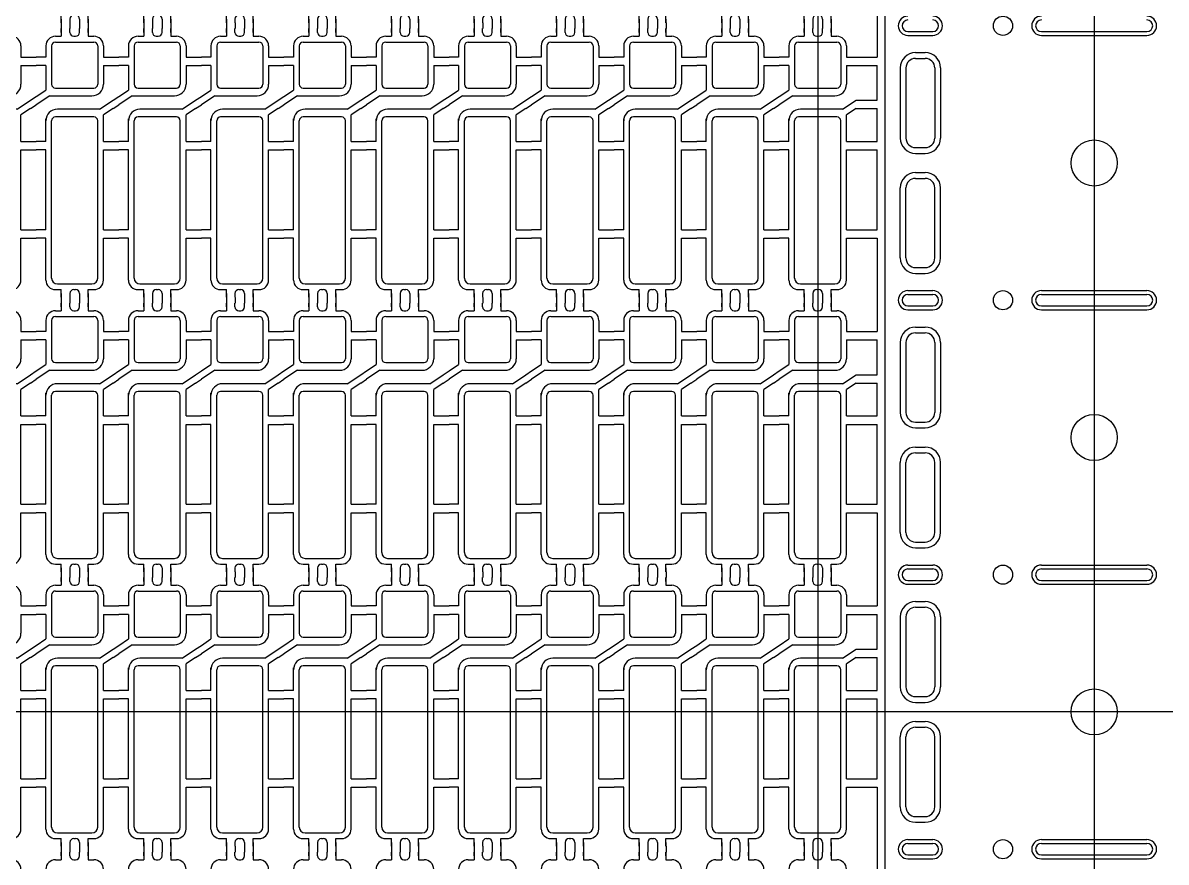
# Model space of a CAD drawing. Header units: millimetres. Extents: x -969 to -640, y 747 to 954.
# Drawn here: x -807.85 to -778.07, y 883.2 to 905.07 of the extents above; entities that cross this region are included whole.
import ezdxf

# ---------------------------------------------------------------- set-up
doc = ezdxf.new("R2010")
doc.units = ezdxf.units.MM
doc.linetypes.add('CENTER', pattern=[10.16, 6.35, -1.27, 1.27, -1.27])
doc.linetypes.add('HIDDEN', pattern=[1.905, 1.27, -0.635])
for name, color, linetype in [('1', 3, 'Continuous'), ('b etching', 1, 'Continuous'), ('CEN', 8, 'CENTER'), ('HID', 1, 'HIDDEN')]:
    doc.layers.add(name, color=color, linetype=linetype)

# ---------------------------------------------------------------- blocks, each defined once
blk = doc.blocks.new('e1')
at = {"layer": '1', "linetype": 'ByBlock'}
for p, q in [((-947.208, 906.381), (-947.058, 906.381)), ((-946.833, 906.481), (-946.833, 906.581)), ((-946.733, 906.381), (-946.683, 906.381)), ((-946.583, 906.481), (-946.583, 906.581)), ((-947.708, 904.814), (-947.458, 904.981)), ((-947.358, 904.831), (-947.708, 904.597)), ((-946.058, 904.481), (-945.708, 904.714)), ((-945.708, 904.497), (-945.958, 904.331)), ((-947.208, 899.781), (-947.058, 899.781)), ((-946.833, 899.681), (-946.833, 899.581)), ((-946.733, 899.781), (-946.683, 899.781)), ((-946.583, 899.681), (-946.583, 899.581))]:
    blk.add_line(p, q, dxfattribs=at)
at = {"layer": '1'}
for p, q in [((-947.058, 906.581), (-947.058, 906.481)), ((-947.058, 906.481), (-947.058, 906.581)), ((-947.058, 906.581), (-947.058, 906.381)), ((-946.358, 906.581), (-946.358, 906.481)), ((-946.358, 906.481), (-946.358, 906.581)), ((-946.358, 906.581), (-946.358, 906.381)), ((-946.358, 906.381), (-946.208, 906.381)), ((-947.458, 906.131), (-947.458, 905.841)), ((-945.958, 906.131), (-945.958, 905.841)), ((-947.458, 905.841), (-947.708, 905.841)), ((-945.958, 905.841), (-945.708, 905.841)), ((-947.458, 905.621), (-947.708, 905.621)), ((-947.458, 905.621), (-947.458, 904.981)), ((-945.958, 905.621), (-945.958, 905.131)), ((-945.958, 905.621), (-945.708, 905.621)), ((-947.358, 904.831), (-946.258, 904.831)), ((-946.058, 904.481), (-947.158, 904.481)), ((-945.958, 903.641), (-945.958, 904.331)), ((-947.458, 903.641), (-947.458, 904.231)), ((-947.458, 903.641), (-947.708, 903.641)), ((-947.458, 903.421), (-947.708, 903.421)), ((-947.458, 901.341), (-947.458, 903.421)), ((-945.958, 903.641), (-945.708, 903.641)), ((-945.958, 901.341), (-945.958, 903.421)), ((-945.958, 903.421), (-945.708, 903.421)), ((-947.458, 901.341), (-947.708, 901.341)), ((-945.958, 901.341), (-945.708, 901.341)), ((-947.458, 901.121), (-947.708, 901.121)), ((-947.458, 900.031), (-947.458, 901.121)), ((-945.958, 900.031), (-945.958, 901.121)), ((-945.958, 901.121), (-945.708, 901.121)), ((-947.058, 899.581), (-947.058, 899.781)), ((-947.058, 899.581), (-947.058, 899.681)), ((-947.058, 899.681), (-947.058, 899.581)), ((-946.358, 899.781), (-946.208, 899.781)), ((-946.358, 899.581), (-946.358, 899.781)), ((-946.358, 899.581), (-946.358, 899.681)), ((-946.358, 899.681), (-946.358, 899.581))]:
    blk.add_line(p, q, dxfattribs=at)
for centre, radius, start, end in [((-947.208, 906.131), 0.25, 90, 180), ((-946.208, 906.131), 0.25, 0, 90), ((-946.258, 905.131), 0.3, 270, 0), ((-947.158, 904.181), 0.3, 90, 180), ((-947.208, 900.031), 0.25, 180, 270), ((-946.208, 900.031), 0.25, 270, 0)]:
    blk.add_arc(centre, radius, start, end, dxfattribs=at)
at = {"layer": '1', "linetype": 'ByBlock'}
for centre, start, end in [((-946.733, 906.481), 180, 270), ((-946.683, 906.481), 270, 0), ((-946.733, 899.681), 90, 180), ((-946.683, 899.681), 0, 90)]:
    blk.add_arc(centre, 0.1, start, end, dxfattribs=at)
blk = doc.blocks.new('e2')
at = {"layer": 'b etching', "linetype": 'ByBlock'}
for p, q in [((-947.308, 906.131), (-947.308, 905.131)), ((-947.208, 906.231), (-946.208, 906.231)), ((-946.108, 906.131), (-946.108, 905.131)), ((-947.208, 905.031), (-946.208, 905.031)), ((-946.208, 904.281), (-947.208, 904.281)), ((-947.308, 900.081), (-947.308, 904.181)), ((-946.108, 900.081), (-946.108, 904.181)), ((-947.158, 899.931), (-946.258, 899.931))]:
    blk.add_line(p, q, dxfattribs=at)
for centre, radius, start, end in [((-947.208, 906.131), 0.1, 90, 180), ((-946.208, 906.131), 0.1, 360, 90), ((-947.208, 905.131), 0.1, 180, 270), ((-946.208, 905.131), 0.1, 270, 360), ((-947.208, 904.181), 0.1, 90, 180), ((-946.208, 904.181), 0.1, 0, 90), ((-947.158, 900.081), 0.15, 180, 270), ((-946.258, 900.081), 0.15, 270, 0)]:
    blk.add_arc(centre, radius, start, end, dxfattribs=at)

msp = doc.modelspace()

# ---------------------------------------------------------------- linework, layer by layer
at = {"layer": '1', "linetype": 'ByBlock'}
for p, q in [((-785.5986804, 906.60640189), (-785.5986804, 904.17640189)), ((-806.8486804, 905.06640189), (-806.8486804, 904.91640189)), ((-806.6236804, 905.06640189), (-806.6236804, 904.91640189)), ((-806.3736804, 905.06640189), (-806.3736804, 904.91640189)), ((-806.1486804, 905.06640189), (-806.1486804, 904.91640189)), ((-804.6986804, 905.06640189), (-804.6986804, 904.91640189)), ((-804.4736804, 905.06640189), (-804.4736804, 904.91640189)), ((-804.2236804, 905.06640189), (-804.2236804, 904.91640189)), ((-803.9986804, 905.06640189), (-803.9986804, 904.91640189)), ((-802.5486804, 905.06640189), (-802.5486804, 904.91640189)), ((-802.3236804, 905.06640189), (-802.3236804, 904.91640189)), ((-802.0736804, 905.06640189), (-802.0736804, 904.91640189)), ((-801.8486804, 905.06640189), (-801.8486804, 904.91640189)), ((-800.3986804, 905.06640189), (-800.3986804, 904.91640189)), ((-800.1736804, 905.06640189), (-800.1736804, 904.91640189)), ((-799.9236804, 905.06640189), (-799.9236804, 904.91640189)), ((-799.6986804, 905.06640189), (-799.6986804, 904.91640189)), ((-798.2486804, 905.06640189), (-798.2486804, 904.91640189)), ((-798.0236804, 905.06640189), (-798.0236804, 904.91640189)), ((-797.7736804, 905.06640189), (-797.7736804, 904.91640189)), ((-797.5486804, 905.06640189), (-797.5486804, 904.91640189)), ((-796.0986804, 905.06640189), (-796.0986804, 904.91640189)), ((-795.8736804, 905.06640189), (-795.8736804, 904.91640189)), ((-795.6236804, 905.06640189), (-795.6236804, 904.91640189)), ((-795.3986804, 905.06640189), (-795.3986804, 904.91640189)), ((-793.9486804, 905.06640189), (-793.9486804, 904.91640189)), ((-793.7236804, 905.06640189), (-793.7236804, 904.91640189)), ((-793.4736804, 905.06640189), (-793.4736804, 904.91640189)), ((-793.2486804, 905.06640189), (-793.2486804, 904.91640189)), ((-791.7986804, 905.06640189), (-791.7986804, 904.91640189)), ((-791.5736804, 905.06640189), (-791.5736804, 904.91640189)), ((-791.3236804, 905.06640189), (-791.3236804, 904.91640189)), ((-791.0986804, 905.06640189), (-791.0986804, 904.91640189)), ((-789.6486804, 905.06640189), (-789.6486804, 904.91640189)), ((-789.4236804, 905.06640189), (-789.4236804, 904.91640189)), ((-789.1736804, 905.06640189), (-789.1736804, 904.91640189)), ((-788.9486804, 905.06640189), (-788.9486804, 904.91640189)), ((-787.4986804, 905.06640189), (-787.4986804, 904.91640189)), ((-787.2736804, 905.06640189), (-787.2736804, 904.91640189)), ((-787.0236804, 905.06640189), (-787.0236804, 904.91640189)), ((-786.7986804, 905.06640189), (-786.7986804, 904.91640189)), ((-807.6486804, 904.17640189), (-807.4986804, 904.17640189)), ((-805.4986804, 904.17640189), (-805.3486804, 904.17640189)), ((-803.3486804, 904.17640189), (-803.1986804, 904.17640189)), ((-801.1986804, 904.17640189), (-801.0486804, 904.17640189)), ((-799.0486804, 904.17640189), (-798.8986804, 904.17640189)), ((-796.8986804, 904.17640189), (-796.7486804, 904.17640189)), ((-794.7486804, 904.17640189), (-794.5986804, 904.17640189)), ((-792.5986804, 904.17640189), (-792.4486804, 904.17640189)), ((-790.4486804, 904.17640189), (-790.2986804, 904.17640189)), ((-788.2986804, 904.17640189), (-788.1486804, 904.17640189)), ((-786.1486804, 904.17640189), (-785.5986804, 904.17640189)), ((-807.6486804, 903.95640189), (-807.4986804, 903.95640189)), ((-805.4986804, 903.95640189), (-805.3486804, 903.95640189)), ((-803.3486804, 903.95640189), (-803.1986804, 903.95640189)), ((-801.1986804, 903.95640189), (-801.0486804, 903.95640189)), ((-799.0486804, 903.95640189), (-798.8986804, 903.95640189)), ((-796.8986804, 903.95640189), (-796.7486804, 903.95640189)), ((-794.7486804, 903.95640189), (-794.5986804, 903.95640189)), ((-792.5986804, 903.95640189), (-792.4486804, 903.95640189)), ((-790.4486804, 903.95640189), (-790.2986804, 903.95640189)), ((-788.2986804, 903.95640189), (-788.1486804, 903.95640189)), ((-786.1486804, 903.95640189), (-785.5986804, 903.95640189)), ((-785.5986804, 903.04973522), (-785.5986804, 903.95640189)), ((-807.6486804, 903.04973522), (-807.4986804, 903.14973522)), ((-805.4986804, 903.04973522), (-805.3486804, 903.14973522)), ((-803.3486804, 903.04973522), (-803.1986804, 903.14973522)), ((-801.1986804, 903.04973522), (-801.0486804, 903.14973522)), ((-799.0486804, 903.04973522), (-798.8986804, 903.14973522)), ((-796.8986804, 903.04973522), (-796.7486804, 903.14973522)), ((-794.7486804, 903.04973522), (-794.5986804, 903.14973522)), ((-792.5986804, 903.04973522), (-792.4486804, 903.14973522)), ((-790.4486804, 903.04973522), (-790.2986804, 903.14973522)), ((-788.2986804, 903.04973522), (-788.1486804, 903.14973522)), ((-807.6486804, 902.83306855), (-807.4986804, 902.93306855)), ((-805.4986804, 902.83306855), (-805.3486804, 902.93306855)), ((-803.3486804, 902.83306855), (-803.1986804, 902.93306855)), ((-801.1986804, 902.83306855), (-801.0486804, 902.93306855)), ((-799.0486804, 902.83306855), (-798.8986804, 902.93306855)), ((-796.8986804, 902.83306855), (-796.7486804, 902.93306855)), ((-794.7486804, 902.83306855), (-794.5986804, 902.93306855)), ((-792.5986804, 902.83306855), (-792.4486804, 902.93306855)), ((-790.4486804, 902.83306855), (-790.2986804, 902.93306855)), ((-788.2986804, 902.83306855), (-788.1486804, 902.93306855)), ((-786.1486804, 903.04973522), (-785.5986804, 903.04973522)), ((-786.1486804, 902.83306855), (-785.5986804, 902.83306855)), ((-785.5986804, 901.97640189), (-785.5986804, 902.83306855)), ((-807.6486804, 901.97640189), (-807.4986804, 901.97640189)), ((-805.4986804, 901.97640189), (-805.3486804, 901.97640189)), ((-803.3486804, 901.97640189), (-803.1986804, 901.97640189)), ((-801.1986804, 901.97640189), (-801.0486804, 901.97640189)), ((-799.0486804, 901.97640189), (-798.8986804, 901.97640189)), ((-796.8986804, 901.97640189), (-796.7486804, 901.97640189)), ((-794.7486804, 901.97640189), (-794.5986804, 901.97640189)), ((-792.5986804, 901.97640189), (-792.4486804, 901.97640189)), ((-790.4486804, 901.97640189), (-790.2986804, 901.97640189)), ((-788.2986804, 901.97640189), (-788.1486804, 901.97640189)), ((-786.1486804, 901.97640189), (-785.5986804, 901.97640189)), ((-807.6486804, 901.75640189), (-807.4986804, 901.75640189)), ((-805.4986804, 901.75640189), (-805.3486804, 901.75640189)), ((-803.3486804, 901.75640189), (-803.1986804, 901.75640189)), ((-801.1986804, 901.75640189), (-801.0486804, 901.75640189)), ((-799.0486804, 901.75640189), (-798.8986804, 901.75640189)), ((-796.8986804, 901.75640189), (-796.7486804, 901.75640189)), ((-794.7486804, 901.75640189), (-794.5986804, 901.75640189)), ((-792.5986804, 901.75640189), (-792.4486804, 901.75640189)), ((-790.4486804, 901.75640189), (-790.2986804, 901.75640189)), ((-788.2986804, 901.75640189), (-788.1486804, 901.75640189)), ((-786.1486804, 901.75640189), (-785.5986804, 901.75640189)), ((-785.5986804, 899.67640189), (-785.5986804, 901.75640189)), ((-807.6486804, 899.67640189), (-807.4986804, 899.67640189)), ((-805.4986804, 899.67640189), (-805.3486804, 899.67640189)), ((-803.3486804, 899.67640189), (-803.1986804, 899.67640189)), ((-801.1986804, 899.67640189), (-801.0486804, 899.67640189)), ((-799.0486804, 899.67640189), (-798.8986804, 899.67640189)), ((-796.8986804, 899.67640189), (-796.7486804, 899.67640189)), ((-794.7486804, 899.67640189), (-794.5986804, 899.67640189)), ((-792.5986804, 899.67640189), (-792.4486804, 899.67640189)), ((-790.4486804, 899.67640189), (-790.2986804, 899.67640189)), ((-788.2986804, 899.67640189), (-788.1486804, 899.67640189)), ((-786.1486804, 899.67640189), (-785.5986804, 899.67640189)), ((-807.6486804, 899.45640189), (-807.4986804, 899.45640189)), ((-805.4986804, 899.45640189), (-805.3486804, 899.45640189)), ((-803.3486804, 899.45640189), (-803.1986804, 899.45640189)), ((-801.1986804, 899.45640189), (-801.0486804, 899.45640189)), ((-799.0486804, 899.45640189), (-798.8986804, 899.45640189)), ((-796.8986804, 899.45640189), (-796.7486804, 899.45640189)), ((-794.7486804, 899.45640189), (-794.5986804, 899.45640189)), ((-792.5986804, 899.45640189), (-792.4486804, 899.45640189)), ((-790.4486804, 899.45640189), (-790.2986804, 899.45640189)), ((-788.2986804, 899.45640189), (-788.1486804, 899.45640189)), ((-786.1486804, 899.45640189), (-785.5986804, 899.45640189)), ((-785.5986804, 899.45640189), (-785.5986804, 897.02640189)), ((-806.8486804, 897.91640189), (-806.8486804, 897.76640189)), ((-806.6236804, 897.91640189), (-806.6236804, 897.76640189)), ((-806.3736804, 897.91640189), (-806.3736804, 897.76640189)), ((-806.1486804, 897.91640189), (-806.1486804, 897.76640189)), ((-804.6986804, 897.91640189), (-804.6986804, 897.76640189)), ((-804.4736804, 897.91640189), (-804.4736804, 897.76640189)), ((-804.2236804, 897.91640189), (-804.2236804, 897.76640189)), ((-803.9986804, 897.91640189), (-803.9986804, 897.76640189)), ((-802.5486804, 897.91640189), (-802.5486804, 897.76640189)), ((-802.3236804, 897.91640189), (-802.3236804, 897.76640189)), ((-802.0736804, 897.91640189), (-802.0736804, 897.76640189)), ((-801.8486804, 897.91640189), (-801.8486804, 897.76640189)), ((-800.3986804, 897.91640189), (-800.3986804, 897.76640189)), ((-800.1736804, 897.91640189), (-800.1736804, 897.76640189)), ((-799.9236804, 897.91640189), (-799.9236804, 897.76640189)), ((-799.6986804, 897.91640189), (-799.6986804, 897.76640189)), ((-798.2486804, 897.91640189), (-798.2486804, 897.76640189)), ((-798.0236804, 897.91640189), (-798.0236804, 897.76640189)), ((-797.7736804, 897.91640189), (-797.7736804, 897.76640189)), ((-797.5486804, 897.91640189), (-797.5486804, 897.76640189)), ((-796.0986804, 897.91640189), (-796.0986804, 897.76640189)), ((-795.8736804, 897.91640189), (-795.8736804, 897.76640189)), ((-795.6236804, 897.91640189), (-795.6236804, 897.76640189)), ((-795.3986804, 897.91640189), (-795.3986804, 897.76640189)), ((-793.9486804, 897.91640189), (-793.9486804, 897.76640189)), ((-793.7236804, 897.91640189), (-793.7236804, 897.76640189)), ((-793.4736804, 897.91640189), (-793.4736804, 897.76640189)), ((-793.2486804, 897.91640189), (-793.2486804, 897.76640189)), ((-791.7986804, 897.91640189), (-791.7986804, 897.76640189)), ((-791.5736804, 897.91640189), (-791.5736804, 897.76640189)), ((-791.3236804, 897.91640189), (-791.3236804, 897.76640189)), ((-791.0986804, 897.91640189), (-791.0986804, 897.76640189)), ((-789.6486804, 897.91640189), (-789.6486804, 897.76640189)), ((-789.4236804, 897.91640189), (-789.4236804, 897.76640189)), ((-789.1736804, 897.91640189), (-789.1736804, 897.76640189)), ((-788.9486804, 897.91640189), (-788.9486804, 897.76640189)), ((-787.4986804, 897.91640189), (-787.4986804, 897.76640189)), ((-787.2736804, 897.91640189), (-787.2736804, 897.76640189)), ((-787.0236804, 897.91640189), (-787.0236804, 897.76640189)), ((-786.7986804, 897.91640189), (-786.7986804, 897.76640189)), ((-807.6486804, 897.02640189), (-807.4986804, 897.02640189)), ((-805.4986804, 897.02640189), (-805.3486804, 897.02640189)), ((-803.3486804, 897.02640189), (-803.1986804, 897.02640189)), ((-801.1986804, 897.02640189), (-801.0486804, 897.02640189)), ((-799.0486804, 897.02640189), (-798.8986804, 897.02640189)), ((-796.8986804, 897.02640189), (-796.7486804, 897.02640189)), ((-794.7486804, 897.02640189), (-794.5986804, 897.02640189)), ((-792.5986804, 897.02640189), (-792.4486804, 897.02640189)), ((-790.4486804, 897.02640189), (-790.2986804, 897.02640189)), ((-788.2986804, 897.02640189), (-788.1486804, 897.02640189)), ((-786.1486804, 897.02640189), (-785.5986804, 897.02640189)), ((-807.6486804, 896.80640189), (-807.4986804, 896.80640189)), ((-805.4986804, 896.80640189), (-805.3486804, 896.80640189)), ((-803.3486804, 896.80640189), (-803.1986804, 896.80640189)), ((-801.1986804, 896.80640189), (-801.0486804, 896.80640189)), ((-799.0486804, 896.80640189), (-798.8986804, 896.80640189)), ((-796.8986804, 896.80640189), (-796.7486804, 896.80640189)), ((-794.7486804, 896.80640189), (-794.5986804, 896.80640189)), ((-792.5986804, 896.80640189), (-792.4486804, 896.80640189)), ((-790.4486804, 896.80640189), (-790.2986804, 896.80640189)), ((-788.2986804, 896.80640189), (-788.1486804, 896.80640189)), ((-786.1486804, 896.80640189), (-785.5986804, 896.80640189)), ((-785.5986804, 895.89973522), (-785.5986804, 896.80640189)), ((-807.6486804, 895.89973522), (-807.4986804, 895.99973522)), ((-805.4986804, 895.89973522), (-805.3486804, 895.99973522)), ((-803.3486804, 895.89973522), (-803.1986804, 895.99973522)), ((-801.1986804, 895.89973522), (-801.0486804, 895.99973522)), ((-799.0486804, 895.89973522), (-798.8986804, 895.99973522)), ((-796.8986804, 895.89973522), (-796.7486804, 895.99973522)), ((-794.7486804, 895.89973522), (-794.5986804, 895.99973522)), ((-792.5986804, 895.89973522), (-792.4486804, 895.99973522)), ((-790.4486804, 895.89973522), (-790.2986804, 895.99973522)), ((-788.2986804, 895.89973522), (-788.1486804, 895.99973522)), ((-807.6486804, 895.68306855), (-807.4986804, 895.78306855)), ((-805.4986804, 895.68306855), (-805.3486804, 895.78306855)), ((-803.3486804, 895.68306855), (-803.1986804, 895.78306855)), ((-801.1986804, 895.68306855), (-801.0486804, 895.78306855)), ((-799.0486804, 895.68306855), (-798.8986804, 895.78306855)), ((-796.8986804, 895.68306855), (-796.7486804, 895.78306855)), ((-794.7486804, 895.68306855), (-794.5986804, 895.78306855)), ((-792.5986804, 895.68306855), (-792.4486804, 895.78306855)), ((-790.4486804, 895.68306855), (-790.2986804, 895.78306855)), ((-788.2986804, 895.68306855), (-788.1486804, 895.78306855)), ((-786.1486804, 895.89973522), (-785.5986804, 895.89973522)), ((-786.1486804, 895.68306855), (-785.5986804, 895.68306855)), ((-785.5986804, 894.82640189), (-785.5986804, 895.68306855)), ((-807.6486804, 894.82640189), (-807.4986804, 894.82640189)), ((-805.4986804, 894.82640189), (-805.3486804, 894.82640189)), ((-803.3486804, 894.82640189), (-803.1986804, 894.82640189)), ((-801.1986804, 894.82640189), (-801.0486804, 894.82640189)), ((-799.0486804, 894.82640189), (-798.8986804, 894.82640189)), ((-796.8986804, 894.82640189), (-796.7486804, 894.82640189)), ((-794.7486804, 894.82640189), (-794.5986804, 894.82640189)), ((-792.5986804, 894.82640189), (-792.4486804, 894.82640189)), ((-790.4486804, 894.82640189), (-790.2986804, 894.82640189)), ((-788.2986804, 894.82640189), (-788.1486804, 894.82640189)), ((-786.1486804, 894.82640189), (-785.5986804, 894.82640189)), ((-807.6486804, 894.60640189), (-807.4986804, 894.60640189)), ((-805.4986804, 894.60640189), (-805.3486804, 894.60640189)), ((-803.3486804, 894.60640189), (-803.1986804, 894.60640189)), ((-801.1986804, 894.60640189), (-801.0486804, 894.60640189)), ((-799.0486804, 894.60640189), (-798.8986804, 894.60640189)), ((-796.8986804, 894.60640189), (-796.7486804, 894.60640189)), ((-794.7486804, 894.60640189), (-794.5986804, 894.60640189)), ((-792.5986804, 894.60640189), (-792.4486804, 894.60640189)), ((-790.4486804, 894.60640189), (-790.2986804, 894.60640189)), ((-788.2986804, 894.60640189), (-788.1486804, 894.60640189)), ((-786.1486804, 894.60640189), (-785.5986804, 894.60640189)), ((-785.5986804, 892.52640189), (-785.5986804, 894.60640189)), ((-807.6486804, 892.52640189), (-807.4986804, 892.52640189)), ((-805.4986804, 892.52640189), (-805.3486804, 892.52640189)), ((-803.3486804, 892.52640189), (-803.1986804, 892.52640189)), ((-801.1986804, 892.52640189), (-801.0486804, 892.52640189)), ((-799.0486804, 892.52640189), (-798.8986804, 892.52640189)), ((-796.8986804, 892.52640189), (-796.7486804, 892.52640189)), ((-794.7486804, 892.52640189), (-794.5986804, 892.52640189)), ((-792.5986804, 892.52640189), (-792.4486804, 892.52640189)), ((-790.4486804, 892.52640189), (-790.2986804, 892.52640189)), ((-788.2986804, 892.52640189), (-788.1486804, 892.52640189)), ((-786.1486804, 892.52640189), (-785.5986804, 892.52640189)), ((-807.6486804, 892.30640189), (-807.4986804, 892.30640189)), ((-805.4986804, 892.30640189), (-805.3486804, 892.30640189)), ((-803.3486804, 892.30640189), (-803.1986804, 892.30640189)), ((-801.1986804, 892.30640189), (-801.0486804, 892.30640189)), ((-799.0486804, 892.30640189), (-798.8986804, 892.30640189)), ((-796.8986804, 892.30640189), (-796.7486804, 892.30640189)), ((-794.7486804, 892.30640189), (-794.5986804, 892.30640189)), ((-792.5986804, 892.30640189), (-792.4486804, 892.30640189)), ((-790.4486804, 892.30640189), (-790.2986804, 892.30640189)), ((-788.2986804, 892.30640189), (-788.1486804, 892.30640189)), ((-786.1486804, 892.30640189), (-785.5986804, 892.30640189)), ((-785.5986804, 892.30640189), (-785.5986804, 889.87640189)), ((-806.8486804, 890.76640189), (-806.8486804, 890.61640189)), ((-806.6236804, 890.76640189), (-806.6236804, 890.61640189)), ((-806.3736804, 890.76640189), (-806.3736804, 890.61640189)), ((-806.1486804, 890.76640189), (-806.1486804, 890.61640189)), ((-804.6986804, 890.76640189), (-804.6986804, 890.61640189)), ((-804.4736804, 890.76640189), (-804.4736804, 890.61640189)), ((-804.2236804, 890.76640189), (-804.2236804, 890.61640189)), ((-803.9986804, 890.76640189), (-803.9986804, 890.61640189)), ((-802.5486804, 890.76640189), (-802.5486804, 890.61640189)), ((-802.3236804, 890.76640189), (-802.3236804, 890.61640189)), ((-802.0736804, 890.76640189), (-802.0736804, 890.61640189)), ((-801.8486804, 890.76640189), (-801.8486804, 890.61640189)), ((-800.3986804, 890.76640189), (-800.3986804, 890.61640189)), ((-800.1736804, 890.76640189), (-800.1736804, 890.61640189)), ((-799.9236804, 890.76640189), (-799.9236804, 890.61640189)), ((-799.6986804, 890.76640189), (-799.6986804, 890.61640189)), ((-798.2486804, 890.76640189), (-798.2486804, 890.61640189)), ((-798.0236804, 890.76640189), (-798.0236804, 890.61640189)), ((-797.7736804, 890.76640189), (-797.7736804, 890.61640189)), ((-797.5486804, 890.76640189), (-797.5486804, 890.61640189)), ((-796.0986804, 890.76640189), (-796.0986804, 890.61640189)), ((-795.8736804, 890.76640189), (-795.8736804, 890.61640189)), ((-795.6236804, 890.76640189), (-795.6236804, 890.61640189)), ((-795.3986804, 890.76640189), (-795.3986804, 890.61640189)), ((-793.9486804, 890.76640189), (-793.9486804, 890.61640189)), ((-793.7236804, 890.76640189), (-793.7236804, 890.61640189)), ((-793.4736804, 890.76640189), (-793.4736804, 890.61640189)), ((-793.2486804, 890.76640189), (-793.2486804, 890.61640189)), ((-791.7986804, 890.76640189), (-791.7986804, 890.61640189)), ((-791.5736804, 890.76640189), (-791.5736804, 890.61640189)), ((-791.3236804, 890.76640189), (-791.3236804, 890.61640189)), ((-791.0986804, 890.76640189), (-791.0986804, 890.61640189)), ((-789.6486804, 890.76640189), (-789.6486804, 890.61640189)), ((-789.4236804, 890.76640189), (-789.4236804, 890.61640189)), ((-789.1736804, 890.76640189), (-789.1736804, 890.61640189)), ((-788.9486804, 890.76640189), (-788.9486804, 890.61640189)), ((-787.4986804, 890.76640189), (-787.4986804, 890.61640189)), ((-787.2736804, 890.76640189), (-787.2736804, 890.61640189)), ((-787.0236804, 890.76640189), (-787.0236804, 890.61640189)), ((-786.7986804, 890.76640189), (-786.7986804, 890.61640189)), ((-807.6486804, 889.87640189), (-807.4986804, 889.87640189)), ((-805.4986804, 889.87640189), (-805.3486804, 889.87640189)), ((-803.3486804, 889.87640189), (-803.1986804, 889.87640189)), ((-801.1986804, 889.87640189), (-801.0486804, 889.87640189)), ((-799.0486804, 889.87640189), (-798.8986804, 889.87640189)), ((-796.8986804, 889.87640189), (-796.7486804, 889.87640189)), ((-794.7486804, 889.87640189), (-794.5986804, 889.87640189)), ((-792.5986804, 889.87640189), (-792.4486804, 889.87640189)), ((-790.4486804, 889.87640189), (-790.2986804, 889.87640189)), ((-788.2986804, 889.87640189), (-788.1486804, 889.87640189)), ((-786.1486804, 889.87640189), (-785.5986804, 889.87640189)), ((-807.6486804, 889.65640189), (-807.4986804, 889.65640189)), ((-805.4986804, 889.65640189), (-805.3486804, 889.65640189)), ((-803.3486804, 889.65640189), (-803.1986804, 889.65640189)), ((-801.1986804, 889.65640189), (-801.0486804, 889.65640189)), ((-799.0486804, 889.65640189), (-798.8986804, 889.65640189)), ((-796.8986804, 889.65640189), (-796.7486804, 889.65640189)), ((-794.7486804, 889.65640189), (-794.5986804, 889.65640189)), ((-792.5986804, 889.65640189), (-792.4486804, 889.65640189)), ((-790.4486804, 889.65640189), (-790.2986804, 889.65640189)), ((-788.2986804, 889.65640189), (-788.1486804, 889.65640189)), ((-786.1486804, 889.65640189), (-785.5986804, 889.65640189)), ((-785.5986804, 888.74973522), (-785.5986804, 889.65640189)), ((-807.6486804, 888.74973522), (-807.4986804, 888.84973522)), ((-805.4986804, 888.74973522), (-805.3486804, 888.84973522)), ((-803.3486804, 888.74973522), (-803.1986804, 888.84973522)), ((-801.1986804, 888.74973522), (-801.0486804, 888.84973522)), ((-799.0486804, 888.74973522), (-798.8986804, 888.84973522)), ((-796.8986804, 888.74973522), (-796.7486804, 888.84973522)), ((-794.7486804, 888.74973522), (-794.5986804, 888.84973522)), ((-792.5986804, 888.74973522), (-792.4486804, 888.84973522)), ((-790.4486804, 888.74973522), (-790.2986804, 888.84973522)), ((-788.2986804, 888.74973522), (-788.1486804, 888.84973522)), ((-807.6486804, 888.53306855), (-807.4986804, 888.63306855)), ((-805.4986804, 888.53306855), (-805.3486804, 888.63306855)), ((-803.3486804, 888.53306855), (-803.1986804, 888.63306855)), ((-801.1986804, 888.53306855), (-801.0486804, 888.63306855)), ((-799.0486804, 888.53306855), (-798.8986804, 888.63306855)), ((-796.8986804, 888.53306855), (-796.7486804, 888.63306855)), ((-794.7486804, 888.53306855), (-794.5986804, 888.63306855)), ((-792.5986804, 888.53306855), (-792.4486804, 888.63306855)), ((-790.4486804, 888.53306855), (-790.2986804, 888.63306855)), ((-788.2986804, 888.53306855), (-788.1486804, 888.63306855)), ((-786.1486804, 888.74973522), (-785.5986804, 888.74973522)), ((-786.1486804, 888.53306855), (-785.5986804, 888.53306855)), ((-785.5986804, 887.67640189), (-785.5986804, 888.53306855)), ((-807.6486804, 887.67640189), (-807.4986804, 887.67640189)), ((-805.4986804, 887.67640189), (-805.3486804, 887.67640189)), ((-803.3486804, 887.67640189), (-803.1986804, 887.67640189)), ((-801.1986804, 887.67640189), (-801.0486804, 887.67640189)), ((-799.0486804, 887.67640189), (-798.8986804, 887.67640189)), ((-796.8986804, 887.67640189), (-796.7486804, 887.67640189)), ((-794.7486804, 887.67640189), (-794.5986804, 887.67640189)), ((-792.5986804, 887.67640189), (-792.4486804, 887.67640189)), ((-790.4486804, 887.67640189), (-790.2986804, 887.67640189)), ((-788.2986804, 887.67640189), (-788.1486804, 887.67640189)), ((-786.1486804, 887.67640189), (-785.5986804, 887.67640189)), ((-807.6486804, 887.45640189), (-807.4986804, 887.45640189)), ((-805.4986804, 887.45640189), (-805.3486804, 887.45640189)), ((-803.3486804, 887.45640189), (-803.1986804, 887.45640189)), ((-801.1986804, 887.45640189), (-801.0486804, 887.45640189)), ((-799.0486804, 887.45640189), (-798.8986804, 887.45640189)), ((-796.8986804, 887.45640189), (-796.7486804, 887.45640189)), ((-794.7486804, 887.45640189), (-794.5986804, 887.45640189)), ((-792.5986804, 887.45640189), (-792.4486804, 887.45640189)), ((-790.4486804, 887.45640189), (-790.2986804, 887.45640189)), ((-788.2986804, 887.45640189), (-788.1486804, 887.45640189)), ((-786.1486804, 887.45640189), (-785.5986804, 887.45640189)), ((-785.5986804, 885.37640189), (-785.5986804, 887.45640189)), ((-807.6486804, 885.37640189), (-807.4986804, 885.37640189)), ((-805.4986804, 885.37640189), (-805.3486804, 885.37640189)), ((-803.3486804, 885.37640189), (-803.1986804, 885.37640189)), ((-801.1986804, 885.37640189), (-801.0486804, 885.37640189)), ((-799.0486804, 885.37640189), (-798.8986804, 885.37640189)), ((-796.8986804, 885.37640189), (-796.7486804, 885.37640189)), ((-794.7486804, 885.37640189), (-794.5986804, 885.37640189)), ((-792.5986804, 885.37640189), (-792.4486804, 885.37640189)), ((-790.4486804, 885.37640189), (-790.2986804, 885.37640189)), ((-788.2986804, 885.37640189), (-788.1486804, 885.37640189)), ((-786.1486804, 885.37640189), (-785.5986804, 885.37640189)), ((-807.6486804, 885.15640189), (-807.4986804, 885.15640189)), ((-805.4986804, 885.15640189), (-805.3486804, 885.15640189)), ((-803.3486804, 885.15640189), (-803.1986804, 885.15640189)), ((-801.1986804, 885.15640189), (-801.0486804, 885.15640189)), ((-799.0486804, 885.15640189), (-798.8986804, 885.15640189)), ((-796.8986804, 885.15640189), (-796.7486804, 885.15640189)), ((-794.7486804, 885.15640189), (-794.5986804, 885.15640189)), ((-792.5986804, 885.15640189), (-792.4486804, 885.15640189)), ((-790.4486804, 885.15640189), (-790.2986804, 885.15640189)), ((-788.2986804, 885.15640189), (-788.1486804, 885.15640189)), ((-786.1486804, 885.15640189), (-785.5986804, 885.15640189)), ((-785.5986804, 885.15640189), (-785.5986804, 882.72640189)), ((-806.8486804, 883.61640189), (-806.8486804, 883.46640189)), ((-806.6236804, 883.61640189), (-806.6236804, 883.46640189)), ((-806.3736804, 883.61640189), (-806.3736804, 883.46640189)), ((-806.1486804, 883.61640189), (-806.1486804, 883.46640189)), ((-804.6986804, 883.61640189), (-804.6986804, 883.46640189)), ((-804.4736804, 883.61640189), (-804.4736804, 883.46640189)), ((-804.2236804, 883.61640189), (-804.2236804, 883.46640189)), ((-803.9986804, 883.61640189), (-803.9986804, 883.46640189)), ((-802.5486804, 883.61640189), (-802.5486804, 883.46640189)), ((-802.3236804, 883.61640189), (-802.3236804, 883.46640189)), ((-802.0736804, 883.61640189), (-802.0736804, 883.46640189)), ((-801.8486804, 883.61640189), (-801.8486804, 883.46640189)), ((-800.3986804, 883.61640189), (-800.3986804, 883.46640189)), ((-800.1736804, 883.61640189), (-800.1736804, 883.46640189)), ((-799.9236804, 883.61640189), (-799.9236804, 883.46640189)), ((-799.6986804, 883.61640189), (-799.6986804, 883.46640189)), ((-798.2486804, 883.61640189), (-798.2486804, 883.46640189)), ((-798.0236804, 883.61640189), (-798.0236804, 883.46640189)), ((-797.7736804, 883.61640189), (-797.7736804, 883.46640189)), ((-797.5486804, 883.61640189), (-797.5486804, 883.46640189)), ((-796.0986804, 883.61640189), (-796.0986804, 883.46640189)), ((-795.8736804, 883.61640189), (-795.8736804, 883.46640189)), ((-795.6236804, 883.61640189), (-795.6236804, 883.46640189)), ((-795.3986804, 883.61640189), (-795.3986804, 883.46640189)), ((-793.9486804, 883.61640189), (-793.9486804, 883.46640189)), ((-793.7236804, 883.61640189), (-793.7236804, 883.46640189)), ((-793.4736804, 883.61640189), (-793.4736804, 883.46640189)), ((-793.2486804, 883.61640189), (-793.2486804, 883.46640189)), ((-791.7986804, 883.61640189), (-791.7986804, 883.46640189)), ((-791.5736804, 883.61640189), (-791.5736804, 883.46640189)), ((-791.3236804, 883.61640189), (-791.3236804, 883.46640189)), ((-791.0986804, 883.61640189), (-791.0986804, 883.46640189)), ((-789.6486804, 883.61640189), (-789.6486804, 883.46640189)), ((-789.4236804, 883.61640189), (-789.4236804, 883.46640189)), ((-789.1736804, 883.61640189), (-789.1736804, 883.46640189)), ((-788.9486804, 883.61640189), (-788.9486804, 883.46640189)), ((-787.4986804, 883.61640189), (-787.4986804, 883.46640189)), ((-787.2736804, 883.61640189), (-787.2736804, 883.46640189)), ((-787.0236804, 883.61640189), (-787.0236804, 883.46640189)), ((-786.7986804, 883.61640189), (-786.7986804, 883.46640189))]:
    msp.add_line(p, q, dxfattribs=at)
at = {"layer": '1'}
for p, q in [((-784.7986804, 904.84140189), (-784.1486804, 904.84140189)), ((-784.7986804, 904.84140189), (-784.1486804, 904.84140189)), ((-781.3236804, 904.84140189), (-778.5736804, 904.84140189)), ((-779.4486804, 904.84140189), (-778.5736804, 904.84140189)), ((-784.5986804, 904.14140189), (-784.3486804, 904.14140189)), ((-784.8486804, 903.89140189), (-784.8486804, 902.06640189)), ((-784.0986804, 903.89140189), (-784.0986804, 902.06640189)), ((-784.5986804, 901.81640189), (-784.3486804, 901.81640189)), ((-784.5986804, 901.01640189), (-784.3486804, 901.01640189)), ((-784.8486804, 898.94140189), (-784.8486804, 900.76640189)), ((-784.0986804, 898.94140189), (-784.0986804, 900.76640189)), ((-784.5986804, 898.69140189), (-784.3486804, 898.69140189)), ((-784.7986804, 897.99140189), (-784.1486804, 897.99140189)), ((-784.7986804, 897.99140189), (-784.1486804, 897.99140189)), ((-781.3236804, 897.99140189), (-778.5736804, 897.99140189)), ((-779.4486804, 897.99140189), (-778.5736804, 897.99140189)), ((-784.7986804, 897.69140189), (-784.1486804, 897.69140189)), ((-784.7986804, 897.69140189), (-784.1486804, 897.69140189)), ((-781.3236804, 897.69140189), (-778.5736804, 897.69140189)), ((-779.4486804, 897.69140189), (-778.5736804, 897.69140189)), ((-784.5986804, 896.99140189), (-784.3486804, 896.99140189)), ((-784.8486804, 896.74140189), (-784.8486804, 894.91640189)), ((-784.0986804, 896.74140189), (-784.0986804, 894.91640189)), ((-784.5986804, 894.66640189), (-784.3486804, 894.66640189)), ((-784.5986804, 893.86640189), (-784.3486804, 893.86640189)), ((-784.8486804, 891.79140189), (-784.8486804, 893.61640189)), ((-784.0986804, 891.79140189), (-784.0986804, 893.61640189)), ((-784.5986804, 891.54140189), (-784.3486804, 891.54140189)), ((-784.7986804, 890.84140189), (-784.1486804, 890.84140189)), ((-784.7986804, 890.84140189), (-784.1486804, 890.84140189)), ((-781.3236804, 890.84140189), (-778.5736804, 890.84140189)), ((-779.4486804, 890.84140189), (-778.5736804, 890.84140189)), ((-784.7986804, 890.54140189), (-784.1486804, 890.54140189)), ((-784.7986804, 890.54140189), (-784.1486804, 890.54140189)), ((-781.3236804, 890.54140189), (-778.5736804, 890.54140189)), ((-779.4486804, 890.54140189), (-778.5736804, 890.54140189)), ((-784.5986804, 889.84140189), (-784.3486804, 889.84140189)), ((-784.8486804, 889.59140189), (-784.8486804, 887.76640189)), ((-784.0986804, 889.59140189), (-784.0986804, 887.76640189)), ((-784.5986804, 887.51640189), (-784.3486804, 887.51640189)), ((-784.5986804, 886.71640189), (-784.3486804, 886.71640189)), ((-784.8486804, 884.64140189), (-784.8486804, 886.46640189)), ((-784.0986804, 884.64140189), (-784.0986804, 886.46640189)), ((-784.5986804, 884.39140189), (-784.3486804, 884.39140189)), ((-784.7986804, 883.69140189), (-784.1486804, 883.69140189)), ((-784.7986804, 883.69140189), (-784.1486804, 883.69140189)), ((-781.3236804, 883.69140189), (-778.5736804, 883.69140189)), ((-779.4486804, 883.69140189), (-778.5736804, 883.69140189)), ((-784.7986804, 883.39140189), (-784.1486804, 883.39140189)), ((-784.7986804, 883.39140189), (-784.1486804, 883.39140189)), ((-781.3236804, 883.39140189), (-778.5736804, 883.39140189)), ((-779.4486804, 883.39140189), (-778.5736804, 883.39140189))]:
    msp.add_line(p, q, dxfattribs=at)
for centre, radius in [((-782.3236804, 904.99140189), 0.25), ((-779.9486804, 901.41640189), 0.6), ((-782.3236804, 897.84140189), 0.25), ((-779.9486804, 894.26640189), 0.6), ((-782.3236804, 890.69140189), 0.25), ((-779.9486804, 887.11640189), 0.6), ((-782.3236804, 883.54140189), 0.25)]:
    msp.add_circle(centre, radius, dxfattribs=at)
for centre, radius, start, end in [((-784.7986804, 904.99140189), 0.15, 90, 270), ((-784.7986804, 904.99140189), 0.15, 90, 270), ((-784.1486804, 904.99140189), 0.15, 270, 90), ((-784.1486804, 904.99140189), 0.15, 270, 90), ((-781.3236804, 904.99140189), 0.15, 90, 270), ((-781.3236804, 904.99140189), 0.15, 90, 270), ((-778.5736804, 904.99140189), 0.15, 270, 90), ((-778.5736804, 904.99140189), 0.15, 270, 90), ((-784.5986804, 903.89140189), 0.25, 90, 180), ((-784.3486804, 903.89140189), 0.25, 0, 90), ((-784.5986804, 902.06640189), 0.25, 180, 270), ((-784.3486804, 902.06640189), 0.25, 270, 0), ((-784.5986804, 900.76640189), 0.25, 90, 180), ((-784.3486804, 900.76640189), 0.25, 360, 90), ((-784.5986804, 898.94140189), 0.25, 180, 270), ((-784.3486804, 898.94140189), 0.25, 270, 360), ((-784.7986804, 897.84140189), 0.15, 90, 270), ((-784.7986804, 897.84140189), 0.15, 90, 270), ((-784.1486804, 897.84140189), 0.15, 270, 90), ((-784.1486804, 897.84140189), 0.15, 270, 90), ((-781.3236804, 897.84140189), 0.15, 90, 270), ((-781.3236804, 897.84140189), 0.15, 90, 270), ((-778.5736804, 897.84140189), 0.15, 270, 90), ((-778.5736804, 897.84140189), 0.15, 270, 90), ((-784.5986804, 896.74140189), 0.25, 90, 180), ((-784.3486804, 896.74140189), 0.25, 0, 90), ((-784.5986804, 894.91640189), 0.25, 180, 270), ((-784.3486804, 894.91640189), 0.25, 270, 0), ((-784.5986804, 893.61640189), 0.25, 90, 180), ((-784.3486804, 893.61640189), 0.25, 360, 90), ((-784.5986804, 891.79140189), 0.25, 180, 270), ((-784.3486804, 891.79140189), 0.25, 270, 360), ((-784.7986804, 890.69140189), 0.15, 90, 270), ((-784.7986804, 890.69140189), 0.15, 90, 270), ((-784.1486804, 890.69140189), 0.15, 270, 90), ((-784.1486804, 890.69140189), 0.15, 270, 90), ((-781.3236804, 890.69140189), 0.15, 90, 270), ((-781.3236804, 890.69140189), 0.15, 90, 270), ((-778.5736804, 890.69140189), 0.15, 270, 90), ((-778.5736804, 890.69140189), 0.15, 270, 90), ((-784.5986804, 889.59140189), 0.25, 90, 180), ((-784.3486804, 889.59140189), 0.25, 0, 90), ((-784.5986804, 887.76640189), 0.25, 180, 270), ((-784.3486804, 887.76640189), 0.25, 270, 0), ((-784.5986804, 886.46640189), 0.25, 90, 180), ((-784.3486804, 886.46640189), 0.25, 360, 90), ((-784.5986804, 884.64140189), 0.25, 180, 270), ((-784.3486804, 884.64140189), 0.25, 270, 360), ((-784.7986804, 883.54140189), 0.15, 90, 270), ((-784.7986804, 883.54140189), 0.15, 90, 270), ((-784.1486804, 883.54140189), 0.15, 270, 90), ((-784.1486804, 883.54140189), 0.15, 270, 90), ((-781.3236804, 883.54140189), 0.15, 90, 270), ((-781.3236804, 883.54140189), 0.15, 90, 270), ((-778.5736804, 883.54140189), 0.15, 270, 90), ((-778.5736804, 883.54140189), 0.15, 270, 90)]:
    msp.add_arc(centre, radius, start, end, dxfattribs=at)
at = {"layer": 'CEN', "linetype": 'ByBlock'}
for p, q in [((-787.1486804, 920.51640189), (-787.1486804, 853.71640189)), ((-779.9486804, 920.11640189), (-779.9486804, 854.11640189)), ((-779.9486804, 920.11640189), (-779.9486804, 854.11640189)), ((-648.05900889, 887.11640189), (-914.20864364, 887.11640189))]:
    msp.add_line(p, q, dxfattribs=at)
at = {"layer": 'HID', "linetype": 'ByBlock'}
for p, q in [((-785.3986804, 912.36640189), (-785.3986804, 861.86640189)), ((-784.7986804, 904.74140189), (-784.1486804, 904.74140189)), ((-781.3236804, 904.74140189), (-778.5736804, 904.74140189)), ((-784.5986804, 904.29140189), (-784.3486804, 904.29140189)), ((-784.9986804, 903.89140189), (-784.9986804, 902.06640189)), ((-783.9486804, 903.89140189), (-783.9486804, 902.06640189)), ((-784.5986804, 901.66640189), (-784.3486804, 901.66640189)), ((-784.5986804, 901.16640189), (-784.3486804, 901.16640189)), ((-784.9986804, 898.94140189), (-784.9986804, 900.76640189)), ((-783.9486804, 898.94140189), (-783.9486804, 900.76640189)), ((-784.5986804, 898.54140189), (-784.3486804, 898.54140189)), ((-784.7986804, 898.09140189), (-784.1486804, 898.09140189)), ((-781.3236804, 898.09140189), (-778.5736804, 898.09140189)), ((-784.7986804, 897.59140189), (-784.1486804, 897.59140189)), ((-781.3236804, 897.59140189), (-778.5736804, 897.59140189)), ((-784.5986804, 897.14140189), (-784.3486804, 897.14140189)), ((-784.9986804, 896.74140189), (-784.9986804, 894.91640189)), ((-783.9486804, 896.74140189), (-783.9486804, 894.91640189)), ((-784.5986804, 894.51640189), (-784.3486804, 894.51640189)), ((-784.5986804, 894.01640189), (-784.3486804, 894.01640189)), ((-784.9986804, 891.79140189), (-784.9986804, 893.61640189)), ((-783.9486804, 891.79140189), (-783.9486804, 893.61640189)), ((-784.5986804, 891.39140189), (-784.3486804, 891.39140189)), ((-784.7986804, 890.94140189), (-784.1486804, 890.94140189)), ((-781.3236804, 890.94140189), (-778.5736804, 890.94140189)), ((-784.7986804, 890.44140189), (-784.1486804, 890.44140189)), ((-781.3236804, 890.44140189), (-778.5736804, 890.44140189)), ((-784.5986804, 889.99140189), (-784.3486804, 889.99140189)), ((-784.9986804, 889.59140189), (-784.9986804, 887.76640189)), ((-783.9486804, 889.59140189), (-783.9486804, 887.76640189)), ((-784.5986804, 887.36640189), (-784.3486804, 887.36640189)), ((-784.5986804, 886.86640189), (-784.3486804, 886.86640189)), ((-784.9986804, 884.64140189), (-784.9986804, 886.46640189)), ((-783.9486804, 884.64140189), (-783.9486804, 886.46640189)), ((-784.5986804, 884.24140189), (-784.3486804, 884.24140189)), ((-784.7986804, 883.79140189), (-784.1486804, 883.79140189)), ((-781.3236804, 883.79140189), (-778.5736804, 883.79140189)), ((-784.7986804, 883.29140189), (-784.1486804, 883.29140189)), ((-781.3236804, 883.29140189), (-778.5736804, 883.29140189))]:
    msp.add_line(p, q, dxfattribs=at)
for centre, radius, start, end in [((-784.7986804, 904.99140189), 0.25, 90, 270), ((-784.1486804, 904.99140189), 0.25, 270, 90), ((-781.3236804, 904.99140189), 0.25, 90, 270), ((-778.5736804, 904.99140189), 0.25, 270, 90), ((-784.5986804, 903.89140189), 0.4, 90, 180), ((-784.3486804, 903.89140189), 0.4, 0, 90), ((-784.5986804, 902.06640189), 0.4, 180, 270), ((-784.3486804, 902.06640189), 0.4, 270, 0), ((-784.5986804, 900.76640189), 0.4, 90, 180), ((-784.3486804, 900.76640189), 0.4, 360, 90), ((-784.5986804, 898.94140189), 0.4, 180, 270), ((-784.3486804, 898.94140189), 0.4, 270, 360), ((-784.7986804, 897.84140189), 0.25, 90, 270), ((-784.1486804, 897.84140189), 0.25, 270, 90), ((-781.3236804, 897.84140189), 0.25, 90, 270), ((-778.5736804, 897.84140189), 0.25, 270, 90), ((-784.5986804, 896.74140189), 0.4, 90, 180), ((-784.3486804, 896.74140189), 0.4, 0, 90), ((-784.5986804, 894.91640189), 0.4, 180, 270), ((-784.3486804, 894.91640189), 0.4, 270, 0), ((-784.5986804, 893.61640189), 0.4, 90, 180), ((-784.3486804, 893.61640189), 0.4, 360, 90), ((-784.5986804, 891.79140189), 0.4, 180, 270), ((-784.3486804, 891.79140189), 0.4, 270, 360), ((-784.7986804, 890.69140189), 0.25, 90, 270), ((-784.1486804, 890.69140189), 0.25, 270, 90), ((-781.3236804, 890.69140189), 0.25, 90, 270), ((-778.5736804, 890.69140189), 0.25, 270, 90), ((-784.5986804, 889.59140189), 0.4, 90, 180), ((-784.3486804, 889.59140189), 0.4, 0, 90), ((-784.5986804, 887.76640189), 0.4, 180, 270), ((-784.3486804, 887.76640189), 0.4, 270, 0), ((-784.5986804, 886.46640189), 0.4, 90, 180), ((-784.3486804, 886.46640189), 0.4, 360, 90), ((-784.5986804, 884.64140189), 0.4, 180, 270), ((-784.3486804, 884.64140189), 0.4, 270, 360), ((-784.7986804, 883.54140189), 0.25, 90, 270), ((-784.1486804, 883.54140189), 0.25, 270, 90), ((-781.3236804, 883.54140189), 0.25, 90, 270), ((-778.5736804, 883.54140189), 0.25, 270, 90)]:
    msp.add_arc(centre, radius, start, end, dxfattribs=at)

# ---------------------------------------------------------------- block references
at = {"linetype": 'ByBlock'}
for name, p in [('e1', (138.05886592, 5.48571429)), ('e1', (140.20886592, 5.48571429)), ('e1', (142.35886592, 5.48571429)), ('e1', (144.50886592, 5.48571429)), ('e1', (146.65886592, 5.48571429)), ('e1', (148.80886592, 5.48571429)), ('e1', (150.95886592, 5.48571429)), ('e1', (153.10886592, 5.48571429)), ('e1', (155.25886592, 5.48571429)), ('e1', (157.40886592, 5.48571429)), ('e1', (159.55886592, 5.48571429)), ('e1', (138.05886592, -1.66428571)), ('e1', (140.20886592, -1.66428571)), ('e1', (142.35886592, -1.66428571)), ('e1', (144.50886592, -1.66428571)), ('e1', (146.65886592, -1.66428571)), ('e1', (148.80886592, -1.66428571)), ('e1', (150.95886592, -1.66428571)), ('e1', (153.10886592, -1.66428571)), ('e1', (155.25886592, -1.66428571)), ('e1', (157.40886592, -1.66428571)), ('e1', (159.55886592, -1.66428571)), ('e2', (140.20886592, -1.66428571)), ('e2', (142.35886592, -1.66428571)), ('e2', (144.50886592, -1.66428571)), ('e2', (146.65886592, -1.66428571)), ('e2', (148.80886592, -1.66428571)), ('e2', (150.95886592, -1.66428571)), ('e2', (153.10886592, -1.66428571)), ('e2', (155.25886592, -1.66428571)), ('e2', (157.40886592, -1.66428571)), ('e2', (159.55886592, -1.66428571)), ('e1', (138.05886592, -8.81428571)), ('e1', (140.20886592, -8.81428571)), ('e1', (142.35886592, -8.81428571)), ('e1', (144.50886592, -8.81428571)), ('e1', (146.65886592, -8.81428571)), ('e1', (148.80886592, -8.81428571)), ('e1', (150.95886592, -8.81428571)), ('e1', (153.10886592, -8.81428571)), ('e1', (155.25886592, -8.81428571)), ('e1', (157.40886592, -8.81428571)), ('e1', (159.55886592, -8.81428571)), ('e2', (140.20886592, -8.81428571)), ('e2', (142.35886592, -8.81428571)), ('e2', (144.50886592, -8.81428571)), ('e2', (146.65886592, -8.81428571)), ('e2', (148.80886592, -8.81428571)), ('e2', (150.95886592, -8.81428571)), ('e2', (153.10886592, -8.81428571)), ('e2', (155.25886592, -8.81428571)), ('e2', (157.40886592, -8.81428571)), ('e2', (159.55886592, -8.81428571)), ('e1', (138.05886592, -15.96428571)), ('e1', (140.20886592, -15.96428571)), ('e1', (142.35886592, -15.96428571)), ('e1', (144.50886592, -15.96428571)), ('e1', (146.65886592, -15.96428571)), ('e1', (148.80886592, -15.96428571)), ('e1', (150.95886592, -15.96428571)), ('e1', (153.10886592, -15.96428571)), ('e1', (155.25886592, -15.96428571)), ('e1', (157.40886592, -15.96428571)), ('e1', (159.55886592, -15.96428571)), ('e2', (140.20886592, -15.96428571)), ('e2', (142.35886592, -15.96428571)), ('e2', (144.50886592, -15.96428571)), ('e2', (146.65886592, -15.96428571)), ('e2', (148.80886592, -15.96428571)), ('e2', (150.95886592, -15.96428571)), ('e2', (153.10886592, -15.96428571)), ('e2', (155.25886592, -15.96428571)), ('e2', (157.40886592, -15.96428571)), ('e2', (159.55886592, -15.96428571)), ('e1', (138.05886592, -23.11428571)), ('e1', (140.20886592, -23.11428571)), ('e1', (142.35886592, -23.11428571)), ('e1', (144.50886592, -23.11428571)), ('e1', (146.65886592, -23.11428571)), ('e1', (148.80886592, -23.11428571)), ('e1', (150.95886592, -23.11428571)), ('e1', (153.10886592, -23.11428571)), ('e1', (155.25886592, -23.11428571)), ('e1', (157.40886592, -23.11428571)), ('e1', (159.55886592, -23.11428571))]:
    msp.add_blockref(name, p, dxfattribs=at)

doc.saveas('drawing.dxf')
